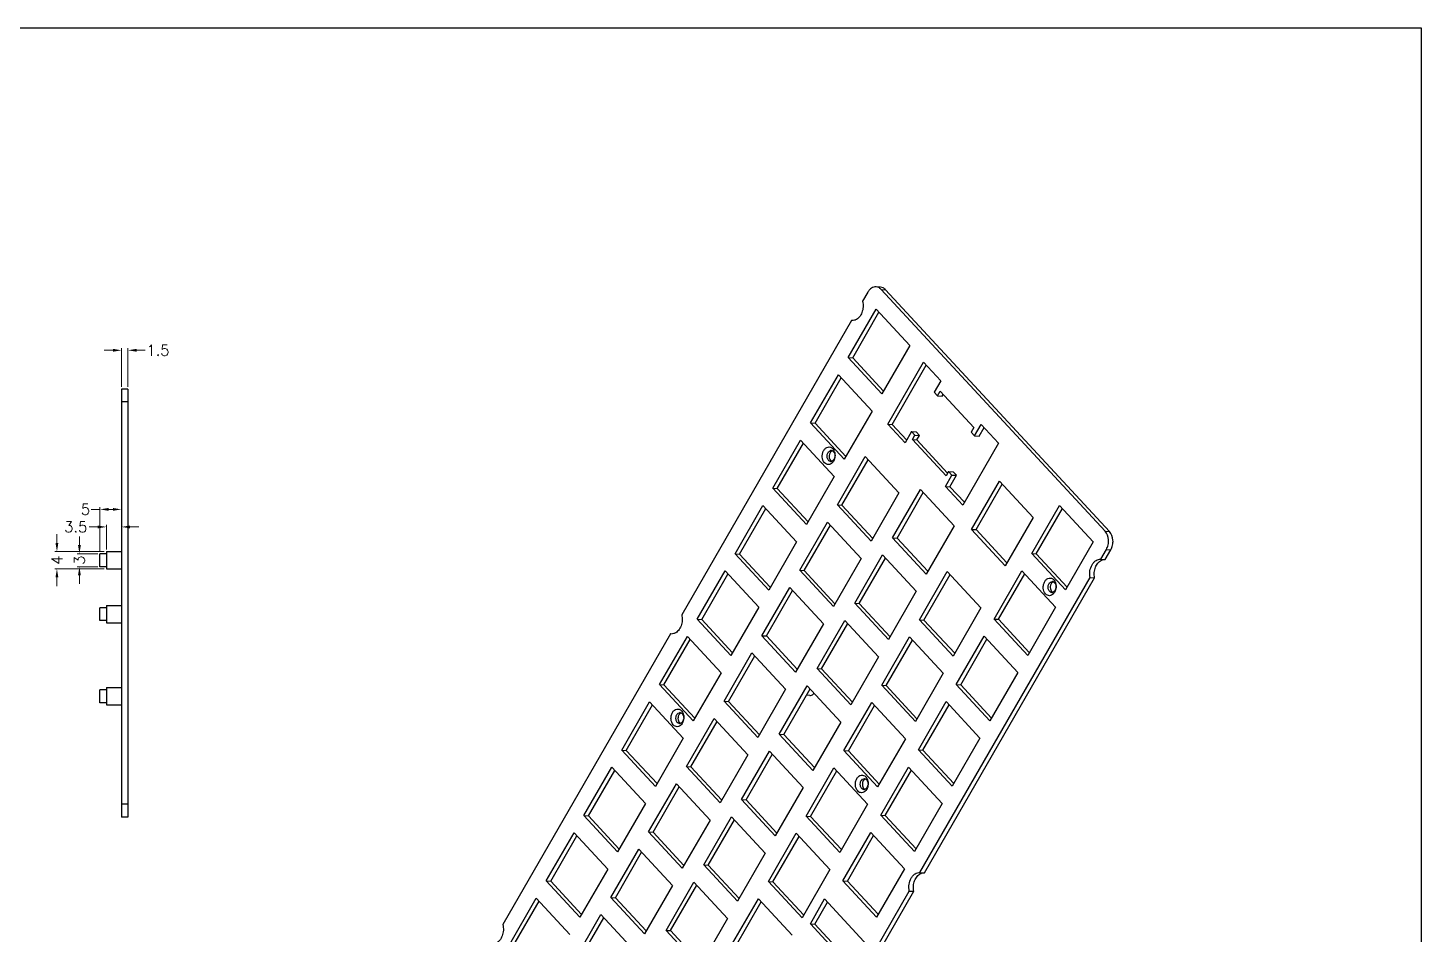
# Model space of a CAD drawing. Header units: millimetres. Extents: x 1341 to 3576, y -414 to 1667.
# Drawn here: x 2659.2 to 2982.1, y 64.1 to 274 of the extents above; entities that cross this region are included whole.
import ezdxf

# ---------------------------------------------------------------- set-up
doc = ezdxf.new("R2010")
doc.units = ezdxf.units.MM
doc.layers.add('dim', color=82, linetype='Continuous', lineweight=9)
doc.styles.add('ROMANC', font='romanc.shx', dxfattribs={"bigfont": 'gbcbig.shx'})
doc.dimstyles.new('YanXiu', dxfattribs={"dimtxt": 2.5, "dimasz": 2.2, "dimexe": 0.66, "dimexo": 0.66, "dimgap": 0.66, "dimtad": 0, "dimdsep": 46, "dimtxsty": 'ROMANC', "dimcen": 0, "dimclrd": 256, "dimclre": 131, "dimclrt": 42, "dimazin": 2, "dimtfac": 1, "dimtofl": 0, "dimtmove": 0, "dimatfit": 3, "dimfxl": 1, "dimlwd": 5, "dimlwe": 5, "dimarcsym": 0})

# ---------------------------------------------------------------- blocks, each defined once
blk = doc.blocks.new('*D24')
at = {"layer": 'Defpoints', "color": 0}
for p in [(2682.4, 199.31), (2680.9, 190.34), (2682.4, 190.34)]:
    blk.add_point(p, dxfattribs=at)
at = {"layer": 'dim', "lineweight": 5}
for p, q in [((2678.9, 199.31), (2676.9, 199.31)), ((2684.4, 199.31), (2686.4, 199.31))]:
    blk.add_line(p, q, dxfattribs=at)
at = {"layer": 'dim', "color": 131, "lineweight": 5}
for p, q in [((2680.9, 190.84), (2680.9, 199.81)), ((2682.4, 190.84), (2682.4, 199.81))]:
    blk.add_line(p, q, dxfattribs=at)
at = {"layer": 'dim'}
for points in [[(2678.9, 199.65), (2678.9, 198.98), (2680.9, 199.31)], [(2684.4, 199.65), (2684.4, 198.98), (2682.4, 199.31)]]:
    blk.add_solid(points, dxfattribs=at)
at = {"layer": 'dim', "color": 42, "insert": (2689.34, 199.31), "char_height": 2.5, "attachment_point": 5, "style": 'ROMANC'}
blk.add_mtext('1.5', dxfattribs=at)
blk = doc.blocks.new('*D25')
at = {"layer": 'Defpoints', "color": 0}
for p in [(2665.94, 152.69), (2677.4, 152.69), (2677.4, 148.69)]:
    blk.add_point(p, dxfattribs=at)
at = {"layer": 'dim', "lineweight": 5}
for p, q in [((2665.94, 154.69), (2665.94, 156.69)), ((2665.94, 146.69), (2665.94, 144.69))]:
    blk.add_line(p, q, dxfattribs=at)
at = {"layer": 'dim', "color": 131, "lineweight": 5}
for p, q in [((2676.9, 152.69), (2665.44, 152.69)), ((2676.9, 148.69), (2665.44, 148.69))]:
    blk.add_line(p, q, dxfattribs=at)
at = {"layer": 'dim'}
for points in [[(2665.6, 154.69), (2666.27, 154.69), (2665.94, 152.69)], [(2665.6, 146.69), (2666.27, 146.69), (2665.94, 148.69)]]:
    blk.add_solid(points, dxfattribs=at)
at = {"layer": 'dim', "color": 42, "insert": (2665.94, 150.69), "char_height": 2.5, "attachment_point": 5, "rotation": 90, "style": 'ROMANC'}
blk.add_mtext('4', dxfattribs=at)
blk = doc.blocks.new('*D26')
at = {"layer": 'Defpoints', "color": 0}
for p in [(2671.15, 152.19), (2675.9, 152.19), (2675.9, 149.19)]:
    blk.add_point(p, dxfattribs=at)
at = {"layer": 'dim', "lineweight": 5}
for p, q in [((2671.15, 154.19), (2671.15, 156.19)), ((2671.15, 147.19), (2671.15, 145.19))]:
    blk.add_line(p, q, dxfattribs=at)
at = {"layer": 'dim', "color": 131, "lineweight": 5}
for p, q in [((2675.4, 152.19), (2670.65, 152.19)), ((2675.4, 149.19), (2670.65, 149.19))]:
    blk.add_line(p, q, dxfattribs=at)
at = {"layer": 'dim'}
for points in [[(2670.82, 154.19), (2671.48, 154.19), (2671.15, 152.19)], [(2670.82, 147.19), (2671.48, 147.19), (2671.15, 149.19)]]:
    blk.add_solid(points, dxfattribs=at)
at = {"layer": 'dim', "color": 42, "insert": (2671.15, 150.69), "char_height": 2.5, "attachment_point": 5, "rotation": 90, "style": 'ROMANC'}
blk.add_mtext('3', dxfattribs=at)
blk = doc.blocks.new('*D27')
at = {"layer": 'Defpoints', "color": 0}
for p in [(2677.4, 158.4), (2677.4, 152.69), (2680.9, 152.69)]:
    blk.add_point(p, dxfattribs=at)
at = {"layer": 'dim', "lineweight": 5}
for p, q in [((2675.4, 158.4), (2673.4, 158.4)), ((2682.9, 158.4), (2684.9, 158.4))]:
    blk.add_line(p, q, dxfattribs=at)
at = {"layer": 'dim', "color": 131, "lineweight": 5}
for p, q in [((2677.4, 153.19), (2677.4, 158.9)), ((2680.9, 153.19), (2680.9, 158.9))]:
    blk.add_line(p, q, dxfattribs=at)
at = {"layer": 'dim'}
for points in [[(2675.4, 158.73), (2675.4, 158.06), (2677.4, 158.4)], [(2682.9, 158.73), (2682.9, 158.06), (2680.9, 158.4)]]:
    blk.add_solid(points, dxfattribs=at)
at = {"layer": 'dim', "color": 42, "insert": (2670.29, 158.4), "char_height": 2.5, "attachment_point": 5, "style": 'ROMANC'}
blk.add_mtext('3.5', dxfattribs=at)
blk = doc.blocks.new('*D28')
at = {"layer": 'Defpoints', "color": 0}
for p in [(2675.9, 162.46), (2675.9, 152.19), (2680.9, 152.69)]:
    blk.add_point(p, dxfattribs=at)
at = {"layer": 'dim', "lineweight": 5}
for p, q in [((2675.9, 162.46), (2673.9, 162.46)), ((2678.9, 162.46), (2677.9, 162.46))]:
    blk.add_line(p, q, dxfattribs=at)
at = {"layer": 'dim', "color": 131, "lineweight": 5}
for p, q in [((2675.9, 152.69), (2675.9, 162.96)), ((2680.9, 153.19), (2680.9, 162.96))]:
    blk.add_line(p, q, dxfattribs=at)
at = {"layer": 'dim'}
for points in [[(2677.9, 162.79), (2677.9, 162.13), (2675.9, 162.46)], [(2678.9, 162.79), (2678.9, 162.13), (2680.9, 162.46)]]:
    blk.add_solid(points, dxfattribs=at)
at = {"layer": 'dim', "color": 42, "insert": (2672.57, 162.46), "char_height": 2.5, "attachment_point": 5, "style": 'ROMANC'}
blk.add_mtext('5', dxfattribs=at)

msp = doc.modelspace()

# ---------------------------------------------------------------- linework, layer by layer
at = {"color": 7, "linetype": 'Continuous'}
for p, q in [((2856.781, 213.932), (2855.745, 214.002)), ((2908.841, 157.391), (2856.924, 213.402)), ((2856.924, 213.402), (2857.96, 213.332)), ((2909.877, 157.321), (2857.96, 213.332)), ((2853.87, 212.812), (2852.626, 210.657)), ((2849.324, 197.653), (2855.771, 208.82)), ((2850.36, 197.583), (2856.435, 208.104)), ((2855.771, 208.82), (2863.574, 200.402)), ((2850.049, 206.194), (2810.718, 138.07)), ((2850.049, 206.194), (2850.14, 206.188)), ((2850.14, 206.187), (2850.049, 206.194)), ((2863.574, 200.402), (2857.127, 189.235)), ((2857.127, 189.235), (2849.324, 197.653)), ((2849.324, 197.653), (2850.36, 197.583)), ((2857.5, 189.88), (2850.36, 197.583)), ((2858.45, 182.221), (2866.74, 196.579)), ((2859.487, 182.151), (2867.403, 195.863)), ((2866.74, 196.579), (2870.753, 192.249)), ((2840.574, 182.497), (2847.021, 193.664)), ((2841.61, 182.427), (2847.685, 192.949)), ((2847.021, 193.664), (2854.824, 185.246)), ((2870.753, 192.249), (2869.233, 189.617)), ((2680.904, 190.343), (2680.904, 91.193)), ((2682.404, 190.343), (2680.904, 190.343)), ((2682.404, 187.343), (2680.904, 187.343)), ((2682.404, 190.343), (2682.404, 91.193)), ((2869.233, 189.617), (2870.013, 188.775)), ((2870.013, 188.775), (2870.612, 189.812)), ((2870.013, 188.775), (2871.05, 188.705)), ((2870.612, 189.812), (2878.415, 181.394)), ((2871.05, 188.705), (2871.275, 189.097)), ((2854.824, 185.246), (2848.377, 174.079)), ((2848.377, 174.079), (2840.574, 182.497)), ((2840.574, 182.497), (2841.61, 182.427)), ((2848.75, 174.725), (2841.61, 182.427)), ((2862.463, 177.892), (2858.45, 182.221)), ((2858.45, 182.221), (2859.487, 182.151)), ((2862.836, 178.537), (2859.487, 182.151)), ((2878.415, 181.394), (2877.816, 180.357)), ((2878.596, 179.515), (2880.116, 182.148)), ((2879.633, 179.445), (2880.78, 181.432)), ((2880.116, 182.148), (2884.129, 177.818)), ((2831.824, 167.342), (2838.271, 178.509)), ((2832.86, 167.272), (2838.935, 177.793)), ((2838.271, 178.509), (2846.074, 170.091)), ((2863.983, 180.524), (2862.463, 177.892)), ((2864.763, 179.682), (2863.983, 180.524)), ((2863.983, 180.524), (2865.019, 180.454)), ((2864.165, 178.645), (2864.763, 179.682)), ((2871.967, 170.227), (2864.165, 178.645)), ((2864.165, 178.645), (2865.201, 178.575)), ((2864.763, 179.682), (2865.799, 179.612)), ((2865.799, 179.612), (2865.019, 180.454)), ((2865.201, 178.575), (2865.799, 179.612)), ((2872.34, 170.873), (2865.201, 178.575)), ((2884.129, 177.818), (2875.84, 163.46)), ((2877.816, 180.357), (2878.596, 179.515)), ((2878.596, 179.515), (2879.633, 179.445)), ((2846.802, 163.519), (2853.25, 174.686)), ((2853.25, 174.686), (2861.053, 166.268)), ((2847.839, 163.449), (2853.913, 173.97)), ((2872.566, 171.264), (2871.967, 170.227)), ((2873.346, 170.422), (2872.566, 171.264)), ((2872.566, 171.264), (2873.602, 171.194)), ((2874.383, 170.352), (2873.602, 171.194)), ((2846.074, 170.091), (2839.627, 158.923)), ((2871.827, 167.79), (2873.346, 170.422)), ((2872.863, 167.72), (2874.383, 170.352)), ((2873.346, 170.422), (2874.383, 170.352)), ((2877.894, 157.839), (2884.342, 169.006)), ((2878.931, 157.769), (2885.005, 168.29)), ((2884.342, 169.006), (2892.145, 160.588)), ((2839.627, 158.923), (2831.824, 167.342)), ((2831.824, 167.342), (2832.86, 167.272)), ((2839.999, 159.569), (2832.86, 167.272)), ((2861.053, 166.268), (2854.605, 155.1)), ((2859.586, 155.895), (2866.034, 167.062)), ((2860.623, 155.825), (2866.697, 166.346)), ((2866.034, 167.062), (2873.837, 158.644)), ((2871.827, 167.79), (2872.863, 167.72)), ((2875.84, 163.46), (2871.827, 167.79)), ((2876.212, 164.106), (2872.863, 167.72)), ((2823.074, 152.186), (2829.521, 163.353)), ((2824.11, 152.116), (2830.185, 162.637)), ((2829.521, 163.353), (2837.324, 154.935)), ((2854.605, 155.1), (2846.802, 163.519)), ((2846.802, 163.519), (2847.839, 163.449)), ((2854.978, 155.746), (2847.839, 163.449)), ((2891.839, 152.225), (2898.286, 163.392)), ((2892.875, 152.155), (2898.95, 162.677)), ((2898.286, 163.392), (2906.089, 154.974)), ((2838.052, 148.363), (2844.5, 159.53)), ((2839.088, 148.293), (2845.163, 158.815)), ((2844.5, 159.53), (2852.302, 151.112)), ((2873.837, 158.644), (2867.389, 147.477)), ((2892.145, 160.588), (2885.697, 149.421)), ((2867.389, 147.477), (2859.586, 155.895)), ((2859.586, 155.895), (2860.623, 155.825)), ((2867.762, 148.122), (2860.623, 155.825)), ((2877.894, 157.839), (2878.931, 157.769)), ((2885.697, 149.421), (2877.894, 157.839)), ((2886.07, 150.066), (2878.931, 157.769)), ((2906.089, 154.974), (2899.642, 143.807)), ((2908.841, 157.391), (2909.877, 157.321)), ((2675.904, 149.193), (2675.904, 152.193)), ((2677.404, 152.193), (2675.904, 152.193)), ((2677.404, 152.693), (2677.404, 148.694)), ((2677.404, 152.693), (2680.904, 152.693)), ((2830.877, 143.768), (2823.074, 152.186)), ((2823.074, 152.186), (2824.11, 152.116)), ((2831.249, 144.414), (2824.11, 152.116)), ((2837.324, 154.935), (2830.877, 143.768)), ((2850.836, 140.739), (2857.284, 151.906)), ((2857.284, 151.906), (2865.086, 143.488)), ((2891.839, 152.225), (2892.875, 152.155)), ((2899.642, 143.807), (2891.839, 152.225)), ((2900.015, 144.453), (2892.875, 152.155)), ((2907.841, 150.959), (2909.132, 153.194)), ((2908.877, 150.889), (2910.168, 153.124)), ((2909.132, 153.194), (2910.168, 153.124)), ((2677.404, 149.193), (2675.904, 149.193)), ((2677.404, 148.693), (2680.904, 148.693)), ((2852.302, 151.112), (2845.855, 139.945)), ((2851.872, 140.669), (2857.947, 151.191)), ((2907.841, 150.959), (2908.877, 150.889)), ((2814.324, 137.03), (2820.771, 148.198)), ((2815.36, 136.96), (2821.434, 147.482)), ((2820.771, 148.198), (2828.574, 139.779)), ((2845.855, 139.945), (2838.052, 148.363)), ((2838.052, 148.363), (2839.088, 148.293)), ((2846.228, 140.591), (2839.088, 148.293)), ((2865.805, 136.9), (2872.253, 148.068)), ((2865.933, 78.372), (2905.356, 146.654)), ((2866.842, 136.83), (2872.916, 147.352)), ((2866.969, 78.302), (2906.392, 146.584)), ((2872.253, 148.068), (2880.056, 139.649)), ((2883.089, 137.07), (2889.536, 148.237)), ((2884.125, 137), (2890.2, 147.521)), ((2889.536, 148.237), (2897.339, 139.819)), ((2905.356, 146.654), (2906.392, 146.584)), ((2829.302, 133.207), (2835.75, 144.375)), ((2830.338, 133.137), (2836.413, 143.659)), ((2835.75, 144.375), (2843.552, 135.956)), ((2865.086, 143.488), (2858.639, 132.321)), ((2675.904, 136.693), (2675.904, 139.693)), ((2677.404, 139.693), (2675.904, 139.693)), ((2677.404, 140.193), (2677.404, 136.194)), ((2677.404, 140.193), (2680.904, 140.193)), ((2828.574, 139.779), (2822.126, 128.612)), ((2858.639, 132.321), (2850.836, 140.739)), ((2850.836, 140.739), (2851.872, 140.669)), ((2859.012, 132.967), (2851.872, 140.669)), ((2880.056, 139.649), (2873.608, 128.482)), ((2897.339, 139.819), (2890.892, 128.651)), ((2677.404, 136.693), (2675.904, 136.693)), ((2677.404, 136.193), (2680.904, 136.193)), ((2822.126, 128.612), (2814.324, 137.03)), ((2814.324, 137.03), (2815.36, 136.96)), ((2822.499, 129.258), (2815.36, 136.96)), ((2843.552, 135.956), (2837.105, 124.789)), ((2842.086, 125.584), (2848.534, 136.751)), ((2843.122, 125.514), (2849.197, 136.035)), ((2848.534, 136.751), (2856.336, 128.333)), ((2865.805, 136.9), (2866.842, 136.83)), ((2873.608, 128.482), (2865.805, 136.9)), ((2873.981, 129.128), (2866.842, 136.83)), ((2883.089, 137.07), (2884.125, 137)), ((2890.892, 128.651), (2883.089, 137.07)), ((2891.265, 129.297), (2884.125, 137)), ((2808.141, 133.606), (2769.27, 66.28)), ((2805.574, 121.875), (2812.021, 133.042)), ((2808.141, 133.606), (2808.232, 133.6)), ((2808.232, 133.599), (2808.141, 133.606)), ((2812.021, 133.042), (2819.824, 124.624)), ((2837.105, 124.789), (2829.302, 133.207)), ((2829.302, 133.207), (2830.338, 133.137)), ((2837.478, 125.435), (2830.338, 133.137)), ((2857.055, 121.745), (2863.503, 132.912)), ((2863.503, 132.912), (2871.306, 124.494)), ((2874.339, 121.914), (2880.786, 133.081)), ((2880.786, 133.081), (2888.589, 124.663)), ((2806.61, 121.805), (2812.684, 132.326)), ((2820.552, 118.052), (2826.999, 129.219)), ((2826.999, 129.219), (2834.802, 120.801)), ((2858.092, 121.675), (2864.166, 132.196)), ((2875.375, 121.844), (2881.45, 132.366)), ((2821.588, 117.982), (2827.663, 128.503)), ((2856.336, 128.333), (2849.889, 117.165)), ((2819.824, 124.624), (2813.376, 113.457)), ((2849.889, 117.165), (2842.086, 125.584)), ((2842.086, 125.584), (2843.122, 125.514)), ((2850.262, 117.811), (2843.122, 125.514)), ((2871.306, 124.494), (2864.858, 113.326)), ((2888.589, 124.663), (2882.142, 113.496)), ((2677.404, 120.693), (2675.904, 120.693)), ((2675.904, 117.693), (2675.904, 120.693)), ((2677.404, 121.193), (2680.904, 121.193)), ((2677.404, 121.193), (2677.404, 117.194)), ((2813.376, 113.457), (2805.574, 121.875)), ((2805.574, 121.875), (2806.61, 121.805)), ((2813.749, 114.102), (2806.61, 121.805)), ((2834.802, 120.801), (2828.355, 109.634)), ((2833.336, 110.428), (2839.783, 121.595)), ((2834.372, 110.358), (2840.447, 120.88)), ((2839.783, 121.595), (2847.586, 113.177)), ((2857.055, 121.745), (2858.092, 121.675)), ((2864.858, 113.326), (2857.055, 121.745)), ((2865.231, 113.972), (2858.092, 121.675)), ((2874.339, 121.914), (2875.375, 121.844)), ((2882.142, 113.496), (2874.339, 121.914)), ((2882.515, 114.142), (2875.375, 121.844)), ((2677.404, 117.693), (2675.904, 117.693)), ((2677.404, 117.193), (2680.904, 117.193)), ((2796.823, 106.719), (2803.271, 117.886)), ((2797.86, 106.649), (2803.934, 117.171)), ((2803.271, 117.886), (2811.074, 109.468)), ((2828.355, 109.634), (2820.552, 118.052)), ((2820.552, 118.052), (2821.588, 117.982)), ((2828.728, 110.279), (2821.588, 117.982)), ((2840.388, 119.364), (2839.602, 119.417)), ((2848.305, 106.589), (2854.753, 117.756)), ((2849.342, 106.519), (2855.416, 117.041)), ((2854.753, 117.756), (2862.556, 109.338)), ((2865.589, 106.758), (2872.036, 117.926)), ((2866.625, 106.688), (2872.7, 117.21)), ((2872.036, 117.926), (2879.839, 109.508)), ((2811.802, 102.896), (2818.249, 114.064)), ((2812.838, 102.826), (2818.913, 113.348)), ((2818.249, 114.064), (2826.052, 105.645)), ((2847.586, 113.177), (2841.139, 102.01)), ((2841.139, 102.01), (2833.336, 110.428)), ((2833.336, 110.428), (2834.372, 110.358)), ((2841.512, 102.656), (2834.372, 110.358)), ((2804.626, 98.301), (2796.823, 106.719)), ((2796.823, 106.719), (2797.86, 106.649)), ((2804.999, 98.947), (2797.86, 106.649)), ((2811.074, 109.468), (2804.626, 98.301)), ((2848.305, 106.589), (2849.342, 106.519)), ((2856.108, 98.171), (2848.305, 106.589)), ((2862.556, 109.338), (2856.108, 98.171)), ((2865.589, 106.758), (2866.625, 106.688)), ((2873.392, 98.34), (2865.589, 106.758)), ((2873.764, 98.986), (2866.625, 106.688)), ((2879.839, 109.508), (2873.392, 98.34)), ((2826.052, 105.645), (2819.605, 94.478)), ((2824.586, 95.272), (2831.033, 106.44)), ((2825.622, 95.202), (2831.697, 105.724)), ((2831.033, 106.44), (2838.836, 98.021)), ((2856.481, 98.817), (2849.342, 106.519)), ((2788.073, 91.564), (2794.521, 102.731)), ((2789.11, 91.494), (2795.184, 102.015)), ((2794.521, 102.731), (2802.324, 94.313)), ((2819.605, 94.478), (2811.802, 102.896)), ((2811.802, 102.896), (2812.838, 102.826)), ((2819.978, 95.124), (2812.838, 102.826)), ((2839.555, 91.434), (2846.003, 102.601)), ((2840.591, 91.364), (2846.666, 101.885)), ((2846.003, 102.601), (2853.806, 94.183)), ((2856.839, 91.603), (2863.286, 102.77)), ((2857.875, 91.533), (2863.949, 102.054)), ((2863.286, 102.77), (2871.089, 94.352)), ((2803.052, 87.741), (2809.499, 98.908)), ((2804.088, 87.671), (2810.163, 98.192)), ((2809.499, 98.908), (2817.302, 90.49)), ((2838.836, 98.021), (2832.389, 86.854)), ((2682.404, 94.193), (2680.904, 94.193)), ((2802.324, 94.313), (2795.876, 83.145)), ((2832.389, 86.854), (2824.586, 95.272)), ((2824.586, 95.272), (2825.622, 95.202)), ((2832.762, 87.5), (2825.622, 95.202)), ((2853.806, 94.183), (2847.358, 83.015)), ((2871.089, 94.352), (2864.641, 83.185)), ((2682.404, 91.193), (2680.904, 91.193)), ((2795.876, 83.145), (2788.073, 91.564)), ((2788.073, 91.564), (2789.11, 91.494)), ((2796.249, 83.791), (2789.11, 91.494)), ((2817.302, 90.49), (2810.855, 79.322)), ((2815.836, 80.117), (2822.283, 91.284)), ((2816.872, 80.047), (2822.947, 90.568)), ((2822.283, 91.284), (2830.086, 82.866)), ((2847.358, 83.015), (2839.555, 91.434)), ((2839.555, 91.434), (2840.591, 91.364)), ((2847.731, 83.661), (2840.591, 91.364)), ((2856.839, 91.603), (2857.875, 91.533)), ((2864.641, 83.185), (2856.839, 91.603)), ((2865.014, 83.83), (2857.875, 91.533)), ((2779.323, 76.408), (2785.771, 87.575)), ((2785.771, 87.575), (2793.574, 79.157)), ((2810.855, 79.322), (2803.052, 87.741)), ((2803.052, 87.741), (2804.088, 87.671)), ((2811.228, 79.968), (2804.088, 87.671)), ((2830.805, 76.278), (2837.253, 87.445)), ((2837.253, 87.445), (2845.055, 79.027)), ((2848.089, 76.447), (2854.536, 87.615)), ((2854.536, 87.615), (2862.339, 79.196)), ((2780.36, 76.338), (2786.434, 86.86)), ((2831.841, 76.208), (2837.916, 86.729)), ((2849.125, 76.377), (2855.199, 86.899)), ((2794.302, 72.585), (2800.749, 83.752)), ((2795.338, 72.515), (2801.413, 83.037)), ((2800.749, 83.752), (2808.552, 75.334)), ((2830.086, 82.866), (2823.639, 71.699)), ((2793.574, 79.157), (2787.126, 67.99)), ((2823.639, 71.699), (2815.836, 80.117)), ((2815.836, 80.117), (2816.872, 80.047)), ((2824.012, 72.344), (2816.872, 80.047)), ((2845.055, 79.027), (2838.608, 67.86)), ((2862.339, 79.196), (2855.891, 68.029)), ((2865.933, 78.372), (2866.969, 78.302)), ((2787.126, 67.99), (2779.323, 76.408)), ((2779.323, 76.408), (2780.36, 76.338)), ((2787.499, 68.636), (2780.36, 76.338)), ((2808.552, 75.334), (2802.105, 64.167)), ((2807.086, 64.961), (2813.533, 76.129)), ((2808.122, 64.891), (2814.197, 75.413)), ((2813.533, 76.129), (2821.336, 67.71)), ((2830.805, 76.278), (2831.841, 76.208)), ((2838.608, 67.86), (2830.805, 76.278)), ((2838.981, 68.506), (2831.841, 76.208)), ((2848.089, 76.447), (2849.125, 76.377)), ((2855.891, 68.029), (2848.089, 76.447)), ((2856.264, 68.675), (2849.125, 76.377)), ((2770.573, 61.252), (2777.021, 72.42)), ((2771.609, 61.183), (2777.684, 71.704)), ((2777.021, 72.42), (2784.824, 64.002)), ((2802.105, 64.167), (2794.302, 72.585)), ((2794.302, 72.585), (2795.338, 72.515)), ((2802.477, 64.813), (2795.338, 72.515)), ((2822.055, 61.122), (2828.502, 72.29)), ((2823.091, 61.052), (2829.166, 71.574)), ((2824.485, 6.582), (2863.448, 74.067)), ((2825.521, 6.512), (2864.484, 73.997)), ((2828.502, 72.29), (2836.305, 63.871)), ((2840.526, 66.483), (2843.842, 72.226)), ((2841.563, 66.413), (2844.506, 71.51)), ((2843.842, 72.226), (2853.875, 61.402)), ((2863.448, 74.067), (2864.484, 73.997)), ((2785.552, 57.429), (2791.999, 68.597)), ((2786.588, 57.36), (2792.663, 67.881)), ((2791.999, 68.597), (2799.802, 60.179)), ((2814.889, 56.543), (2807.086, 64.961)), ((2807.086, 64.961), (2808.122, 64.891)), ((2815.262, 57.189), (2808.122, 64.891)), ((2821.336, 67.71), (2814.889, 56.543)), ((2840.526, 66.483), (2841.563, 66.413)), ((2850.559, 55.659), (2840.526, 66.483)), ((2850.932, 56.305), (2841.563, 66.413))]:
    msp.add_line(p, q, dxfattribs=at)
msp.add_lwpolyline([(2232.845, 273.988), (2982.065, 273.988), (2982.065, -134.267), (2232.845, -134.267)], close=True)
for centre, radius, start, end in [((2845.356, 175.419), 0.663, 86.21537, 100.95648), ((2845.239, 175.227), 0.889, 42.76343, 51.40696), ((2844.023, 175.103), 2.202, 20.87229, 23.6248), ((2846.21, 174.642), 1.299, 201.46403, 208.15575), ((2845.276, 174.248), 0.663, 266.21537, 280.95647), ((2844.287, 174.533), 1.848, 318.03757, 321.07425), ((2896.576, 145.067), 0.663, 86.21537, 100.95648), ((2896.458, 144.875), 0.889, 42.76343, 51.40696), ((2895.242, 144.751), 2.202, 20.87229, 23.6248), ((2897.429, 144.29), 1.299, 201.46403, 208.15575), ((2896.495, 143.896), 0.663, 266.21537, 280.95647), ((2895.506, 144.182), 1.848, 318.03757, 321.07425), ((2811.163, 113.94), 1.299, 201.46403, 208.15575), ((2810.31, 114.717), 0.663, 86.21537, 100.95648), ((2810.193, 114.524), 0.889, 42.76343, 51.40696), ((2808.977, 114.401), 2.202, 20.87229, 23.6248), ((2810.229, 113.545), 0.663, 266.21537, 280.95647), ((2809.241, 113.831), 1.848, 318.03757, 321.07425), ((2853.891, 98.646), 1.299, 201.46403, 208.15575), ((2853.037, 99.423), 0.663, 86.21537, 100.95648), ((2852.956, 98.252), 0.663, 266.21537, 280.95647), ((2851.968, 98.538), 1.848, 318.03757, 321.07425), ((2852.92, 99.231), 0.889, 42.76343, 51.40696), ((2851.704, 99.107), 2.202, 20.87229, 23.6248)]:
    msp.add_arc(centre, radius, start, end, dxfattribs=at)
for points, knots in [([(2855.745, 214.002), (2855.569, 214.014), (2855.201, 213.975), (2854.683, 213.737), (2854.223, 213.34), (2853.978, 212.999), (2853.87, 212.812)], [0, 0, 0, 0, 0.2267487, 0.464918, 0.7224087, 1, 1, 1, 1]), ([(2856.924, 213.402), (2856.766, 213.572), (2856.407, 213.858), (2855.961, 213.987), (2855.745, 214.002)], [0, 0, 0, 0, 0.5169844, 1, 1, 1, 1]), ([(2857.96, 213.332), (2857.802, 213.502), (2857.443, 213.788), (2856.997, 213.917), (2856.781, 213.932)], [0, 0, 0, 0, 0.5169844, 1, 1, 1, 1]), ([(2852.626, 210.657), (2852.73, 210.232), (2852.803, 209.344), (2852.541, 208.071), (2851.95, 206.997), (2851.334, 206.493), (2851.006, 206.346)], [0, 0, 0, 0, 0.2663925, 0.5332891, 0.7813039, 1, 1, 1, 1]), ([(2851.006, 206.346), (2850.936, 206.315), (2850.66, 206.21), (2850.359, 206.171), (2850.14, 206.185)], [0, 0, 0, 0, 0.2574945, 1, 1, 1, 1]), ([(2843.819, 173.235), (2843.49, 173.59), (2843.231, 174.373), (2843.309, 175.38), (2843.573, 176.101), (2844.016, 176.653), (2844.599, 176.951), (2845.231, 176.901), (2845.568, 176.656), (2845.707, 176.506)], [0, 0, 0, 0, 0.2627484, 0.4075587, 0.546976, 0.6729107, 0.7839537, 0.8884201, 1, 1, 1, 1]), ([(2844.74, 173.836), (2844.592, 173.996), (2844.395, 174.438), (2844.401, 175.031), (2844.551, 175.482), (2844.772, 175.842), (2845.043, 176.033), (2845.23, 176.07)], [0, 0, 0, 0, 0.2475224, 0.5217803, 0.6566828, 0.7829303, 1, 1, 1, 1]), ([(2845.103, 175.552), (2845.045, 175.451), (2844.862, 175.015), (2844.871, 174.497), (2845.001, 174.167)], [0, 0, 0, 0, 0.2474303, 1, 1, 1, 1]), ([(2845.376, 175.876), (2845.35, 175.855), (2845.243, 175.761), (2845.157, 175.646), (2845.103, 175.552)], [0, 0, 0, 0, 0.2388888, 1, 1, 1, 1]), ([(2845.638, 176.018), (2845.615, 176.01), (2845.522, 175.976), (2845.435, 175.923), (2845.376, 175.876)], [0, 0, 0, 0, 0.2423073, 1, 1, 1, 1]), ([(2845.4, 176.08), (2845.435, 176.078), (2845.577, 176.057), (2845.709, 175.989), (2845.794, 175.921)], [0, 0, 0, 0, 0.2441232, 1, 1, 1, 1]), ([(2845.707, 176.506), (2845.741, 176.469), (2845.874, 176.311), (2845.978, 176.129), (2846.041, 175.986)], [0, 0, 0, 0, 0.2393203, 1, 1, 1, 1]), ([(2845.892, 175.83), (2845.915, 175.805), (2846.006, 175.695), (2846.075, 175.568), (2846.114, 175.467)], [0, 0, 0, 0, 0.2380776, 1, 1, 1, 1]), ([(2846.114, 175.467), (2846.157, 175.358), (2846.274, 174.9), (2846.19, 174.388), (2846.013, 174.081)], [0, 0, 0, 0, 0.2483023, 1, 1, 1, 1]), ([(2846.221, 175.331), (2846.237, 175.214), (2846.269, 174.745), (2846.183, 174.267), (2846.052, 173.94)], [0, 0, 0, 0, 0.2514742, 1, 1, 1, 1]), ([(2846.081, 175.888), (2846.098, 175.844), (2846.161, 175.663), (2846.202, 175.474), (2846.221, 175.331)], [0, 0, 0, 0, 0.2447252, 1, 1, 1, 1]), ([(2845.661, 173.298), (2845.537, 173.16), (2845.256, 172.929), (2844.739, 172.782), (2844.22, 172.89), (2843.94, 173.105), (2843.819, 173.235)], [0, 0, 0, 0, 0.2664406, 0.5086543, 0.7457426, 1, 1, 1, 1]), ([(2845.051, 173.624), (2845.022, 173.635), (2844.907, 173.686), (2844.805, 173.766), (2844.74, 173.836)], [0, 0, 0, 0, 0.2414714, 1, 1, 1, 1]), ([(2845.065, 174.029), (2845.076, 174.008), (2845.122, 173.928), (2845.178, 173.854), (2845.224, 173.803)], [0, 0, 0, 0, 0.2587573, 1, 1, 1, 1]), ([(2845.224, 173.803), (2845.242, 173.784), (2845.316, 173.711), (2845.403, 173.651), (2845.472, 173.618)], [0, 0, 0, 0, 0.2588537, 1, 1, 1, 1]), ([(2846.013, 174.081), (2845.942, 173.959), (2845.772, 173.746), (2845.524, 173.62), (2845.402, 173.597)], [0, 0, 0, 0, 0.5314246, 1, 1, 1, 1]), ([(2846.052, 173.94), (2846.031, 173.888), (2845.943, 173.687), (2845.827, 173.499), (2845.725, 173.372)], [0, 0, 0, 0, 0.2586129, 1, 1, 1, 1]), ([(2909.132, 153.194), (2909.319, 153.519), (2909.589, 154.253), (2909.701, 155.725), (2909.322, 156.871), (2908.841, 157.391)], [0, 0, 0, 0, 0.2548923, 0.5196304, 1, 1, 1, 1]), ([(2910.168, 153.124), (2910.356, 153.449), (2910.625, 154.183), (2910.738, 155.655), (2910.359, 156.801), (2909.877, 157.321)], [0, 0, 0, 0, 0.2548923, 0.5196304, 1, 1, 1, 1]), ([(2905.356, 146.654), (2905.254, 147.164), (2905.236, 148.212), (2905.64, 149.437), (2906.199, 150.22), (2906.696, 150.653), (2907.253, 150.917), (2907.651, 150.967), (2907.841, 150.959)], [0, 0, 0, 0, 0.2782615, 0.5490419, 0.6742461, 0.7901599, 0.897825, 1, 1, 1, 1]), ([(2906.392, 146.584), (2906.311, 146.992), (2906.278, 147.627), (2906.405, 148.451), (2906.637, 149.219), (2907.096, 150.049), (2907.669, 150.538), (2907.975, 150.69)], [0, 0, 0, 0, 0.2667167, 0.4012031, 0.5329864, 0.7803225, 1, 1, 1, 1]), ([(2907.975, 150.69), (2908.047, 150.726), (2908.332, 150.847), (2908.648, 150.899), (2908.877, 150.889)], [0, 0, 0, 0, 0.2586209, 1, 1, 1, 1]), ([(2895.038, 142.883), (2894.709, 143.238), (2894.45, 144.021), (2894.528, 145.028), (2894.792, 145.749), (2895.235, 146.301), (2895.818, 146.599), (2896.45, 146.55), (2896.787, 146.305), (2896.927, 146.154)], [0, 0, 0, 0, 0.2627484, 0.4075587, 0.546976, 0.6729107, 0.7839537, 0.8884201, 1, 1, 1, 1]), ([(2895.959, 143.484), (2895.811, 143.644), (2895.614, 144.086), (2895.62, 144.68), (2895.77, 145.131), (2895.991, 145.49), (2896.262, 145.682), (2896.45, 145.718)], [0, 0, 0, 0, 0.2475224, 0.5217803, 0.6566828, 0.7829303, 1, 1, 1, 1]), ([(2896.595, 145.525), (2896.569, 145.504), (2896.463, 145.409), (2896.376, 145.294), (2896.322, 145.2)], [0, 0, 0, 0, 0.2388888, 1, 1, 1, 1]), ([(2896.857, 145.666), (2896.834, 145.659), (2896.741, 145.624), (2896.654, 145.572), (2896.595, 145.525)], [0, 0, 0, 0, 0.2423073, 1, 1, 1, 1]), ([(2896.619, 145.729), (2896.654, 145.726), (2896.796, 145.705), (2896.928, 145.637), (2897.013, 145.57)], [0, 0, 0, 0, 0.2441232, 1, 1, 1, 1]), ([(2896.927, 146.154), (2896.96, 146.118), (2897.093, 145.959), (2897.197, 145.778), (2897.26, 145.634)], [0, 0, 0, 0, 0.2393203, 1, 1, 1, 1]), ([(2897.111, 145.478), (2897.134, 145.454), (2897.225, 145.344), (2897.294, 145.216), (2897.334, 145.115)], [0, 0, 0, 0, 0.2380776, 1, 1, 1, 1]), ([(2897.3, 145.536), (2897.317, 145.492), (2897.38, 145.311), (2897.421, 145.122), (2897.44, 144.979)], [0, 0, 0, 0, 0.2447252, 1, 1, 1, 1]), ([(2896.88, 142.946), (2896.756, 142.808), (2896.475, 142.577), (2895.958, 142.43), (2895.439, 142.538), (2895.159, 142.754), (2895.038, 142.883)], [0, 0, 0, 0, 0.2664406, 0.5086543, 0.7457426, 1, 1, 1, 1]), ([(2896.27, 143.273), (2896.241, 143.283), (2896.126, 143.334), (2896.024, 143.414), (2895.959, 143.484)], [0, 0, 0, 0, 0.2414714, 1, 1, 1, 1]), ([(2896.322, 145.2), (2896.264, 145.099), (2896.081, 144.663), (2896.09, 144.145), (2896.22, 143.815)], [0, 0, 0, 0, 0.2474303, 1, 1, 1, 1]), ([(2896.284, 143.678), (2896.295, 143.657), (2896.341, 143.577), (2896.397, 143.502), (2896.443, 143.452)], [0, 0, 0, 0, 0.2587573, 1, 1, 1, 1]), ([(2896.443, 143.452), (2896.461, 143.432), (2896.535, 143.359), (2896.622, 143.299), (2896.691, 143.266)], [0, 0, 0, 0, 0.2588537, 1, 1, 1, 1]), ([(2897.232, 143.73), (2897.161, 143.607), (2896.991, 143.394), (2896.743, 143.269), (2896.621, 143.245)], [0, 0, 0, 0, 0.5314246, 1, 1, 1, 1]), ([(2897.272, 143.589), (2897.25, 143.536), (2897.162, 143.336), (2897.046, 143.147), (2896.944, 143.021)], [0, 0, 0, 0, 0.2586129, 1, 1, 1, 1]), ([(2897.334, 145.115), (2897.376, 145.006), (2897.493, 144.548), (2897.409, 144.037), (2897.232, 143.73)], [0, 0, 0, 0, 0.2483023, 1, 1, 1, 1]), ([(2897.44, 144.979), (2897.456, 144.862), (2897.488, 144.393), (2897.402, 143.915), (2897.272, 143.589)], [0, 0, 0, 0, 0.2514742, 1, 1, 1, 1]), ([(2810.718, 138.07), (2810.822, 137.645), (2810.894, 136.757), (2810.632, 135.483), (2810.042, 134.41), (2809.425, 133.906), (2809.098, 133.759)], [0, 0, 0, 0, 0.2663925, 0.5332891, 0.7813039, 1, 1, 1, 1]), ([(2809.098, 133.759), (2809.028, 133.728), (2808.752, 133.623), (2808.45, 133.583), (2808.232, 133.598)], [0, 0, 0, 0, 0.2574945, 1, 1, 1, 1]), ([(2840.388, 119.364), (2840.442, 119.36), (2840.664, 119.362), (2840.883, 119.437), (2841.027, 119.52)], [0, 0, 0, 0, 0.2446016, 1, 1, 1, 1]), ([(2841.027, 119.52), (2841.062, 119.54), (2841.202, 119.629), (2841.326, 119.743), (2841.409, 119.837)], [0, 0, 0, 0, 0.2411455, 1, 1, 1, 1]), ([(2808.773, 112.533), (2808.444, 112.888), (2808.185, 113.671), (2808.262, 114.678), (2808.527, 115.398), (2808.97, 115.951), (2809.553, 116.249), (2810.184, 116.199), (2810.521, 115.954), (2810.661, 115.803)], [0, 0, 0, 0, 0.2627484, 0.4075587, 0.546976, 0.6729107, 0.7839537, 0.8884201, 1, 1, 1, 1]), ([(2809.694, 113.134), (2809.546, 113.294), (2809.348, 113.736), (2809.354, 114.329), (2809.505, 114.78), (2809.725, 115.14), (2809.997, 115.331), (2810.184, 115.367)], [0, 0, 0, 0, 0.2475224, 0.5217803, 0.6566828, 0.7829303, 1, 1, 1, 1]), ([(2810.004, 112.922), (2809.976, 112.933), (2809.86, 112.983), (2809.759, 113.064), (2809.694, 113.134)], [0, 0, 0, 0, 0.2414714, 1, 1, 1, 1]), ([(2810.057, 114.85), (2809.998, 114.749), (2809.815, 114.313), (2809.825, 113.795), (2809.955, 113.465)], [0, 0, 0, 0, 0.2474303, 1, 1, 1, 1]), ([(2810.018, 113.327), (2810.03, 113.306), (2810.076, 113.226), (2810.131, 113.151), (2810.178, 113.101)], [0, 0, 0, 0, 0.2587573, 1, 1, 1, 1]), ([(2810.33, 115.174), (2810.303, 115.153), (2810.197, 115.059), (2810.111, 114.943), (2810.057, 114.85)], [0, 0, 0, 0, 0.2388888, 1, 1, 1, 1]), ([(2810.178, 113.101), (2810.196, 113.082), (2810.269, 113.009), (2810.356, 112.949), (2810.425, 112.916)], [0, 0, 0, 0, 0.2588537, 1, 1, 1, 1]), ([(2810.592, 115.316), (2810.569, 115.308), (2810.475, 115.274), (2810.389, 115.221), (2810.33, 115.174)], [0, 0, 0, 0, 0.2423073, 1, 1, 1, 1]), ([(2810.354, 115.378), (2810.389, 115.376), (2810.53, 115.355), (2810.663, 115.286), (2810.747, 115.219)], [0, 0, 0, 0, 0.2441232, 1, 1, 1, 1]), ([(2810.966, 113.379), (2810.896, 113.257), (2810.726, 113.044), (2810.478, 112.918), (2810.355, 112.894)], [0, 0, 0, 0, 0.5314246, 1, 1, 1, 1]), ([(2810.661, 115.803), (2810.695, 115.767), (2810.828, 115.609), (2810.932, 115.427), (2810.995, 115.283)], [0, 0, 0, 0, 0.2393203, 1, 1, 1, 1]), ([(2811.006, 113.238), (2810.985, 113.186), (2810.897, 112.985), (2810.78, 112.797), (2810.678, 112.67)], [0, 0, 0, 0, 0.2586129, 1, 1, 1, 1]), ([(2810.845, 115.128), (2810.868, 115.103), (2810.96, 114.993), (2811.028, 114.866), (2811.068, 114.765)], [0, 0, 0, 0, 0.2380776, 1, 1, 1, 1]), ([(2811.068, 114.765), (2811.111, 114.656), (2811.228, 114.198), (2811.144, 113.686), (2810.966, 113.379)], [0, 0, 0, 0, 0.2483023, 1, 1, 1, 1]), ([(2811.175, 114.629), (2811.19, 114.512), (2811.222, 114.043), (2811.137, 113.565), (2811.006, 113.238)], [0, 0, 0, 0, 0.2514742, 1, 1, 1, 1]), ([(2811.035, 115.186), (2811.052, 115.142), (2811.114, 114.961), (2811.155, 114.772), (2811.175, 114.629)], [0, 0, 0, 0, 0.2447252, 1, 1, 1, 1]), ([(2810.615, 112.596), (2810.491, 112.458), (2810.21, 112.227), (2809.693, 112.08), (2809.174, 112.188), (2808.893, 112.403), (2808.773, 112.533)], [0, 0, 0, 0, 0.2664406, 0.5086543, 0.7457426, 1, 1, 1, 1]), ([(2851.5, 97.239), (2851.171, 97.594), (2850.912, 98.377), (2850.989, 99.384), (2851.254, 100.105), (2851.697, 100.657), (2852.28, 100.955), (2852.912, 100.906), (2853.249, 100.66), (2853.388, 100.51)], [0, 0, 0, 0, 0.2627484, 0.4075587, 0.546976, 0.6729107, 0.7839537, 0.8884201, 1, 1, 1, 1]), ([(2853.388, 100.51), (2853.422, 100.474), (2853.555, 100.315), (2853.659, 100.134), (2853.722, 99.99)], [0, 0, 0, 0, 0.2393203, 1, 1, 1, 1]), ([(2853.342, 97.302), (2853.218, 97.164), (2852.937, 96.933), (2852.42, 96.786), (2851.901, 96.894), (2851.621, 97.109), (2851.5, 97.239)], [0, 0, 0, 0, 0.2664406, 0.5086543, 0.7457426, 1, 1, 1, 1]), ([(2852.421, 97.84), (2852.273, 98), (2852.075, 98.442), (2852.082, 99.035), (2852.232, 99.487), (2852.452, 99.846), (2852.724, 100.038), (2852.911, 100.074)], [0, 0, 0, 0, 0.2475224, 0.5217803, 0.6566828, 0.7829303, 1, 1, 1, 1]), ([(2852.732, 97.629), (2852.703, 97.639), (2852.588, 97.69), (2852.486, 97.77), (2852.421, 97.84)], [0, 0, 0, 0, 0.2414714, 1, 1, 1, 1]), ([(2852.784, 99.556), (2852.725, 99.455), (2852.542, 99.019), (2852.552, 98.501), (2852.682, 98.171)], [0, 0, 0, 0, 0.2474303, 1, 1, 1, 1]), ([(2852.746, 98.034), (2852.757, 98.012), (2852.803, 97.932), (2852.858, 97.858), (2852.905, 97.808)], [0, 0, 0, 0, 0.2587573, 1, 1, 1, 1]), ([(2853.057, 99.881), (2853.031, 99.86), (2852.924, 99.765), (2852.838, 99.65), (2852.784, 99.556)], [0, 0, 0, 0, 0.2388888, 1, 1, 1, 1]), ([(2852.905, 97.808), (2852.923, 97.788), (2852.997, 97.715), (2853.083, 97.655), (2853.153, 97.622)], [0, 0, 0, 0, 0.2588537, 1, 1, 1, 1]), ([(2853.319, 100.022), (2853.296, 100.015), (2853.202, 99.98), (2853.116, 99.927), (2853.057, 99.881)], [0, 0, 0, 0, 0.2423073, 1, 1, 1, 1]), ([(2853.081, 100.084), (2853.116, 100.082), (2853.257, 100.061), (2853.39, 99.993), (2853.474, 99.926)], [0, 0, 0, 0, 0.2441232, 1, 1, 1, 1]), ([(2853.694, 98.086), (2853.623, 97.963), (2853.453, 97.75), (2853.205, 97.624), (2853.082, 97.601)], [0, 0, 0, 0, 0.5314246, 1, 1, 1, 1]), ([(2853.733, 97.945), (2853.712, 97.892), (2853.624, 97.692), (2853.507, 97.503), (2853.405, 97.377)], [0, 0, 0, 0, 0.2586129, 1, 1, 1, 1]), ([(2853.573, 99.834), (2853.596, 99.809), (2853.687, 99.7), (2853.755, 99.572), (2853.795, 99.471)], [0, 0, 0, 0, 0.2380776, 1, 1, 1, 1]), ([(2853.795, 99.471), (2853.838, 99.362), (2853.955, 98.904), (2853.871, 98.392), (2853.694, 98.086)], [0, 0, 0, 0, 0.2483023, 1, 1, 1, 1]), ([(2853.902, 99.335), (2853.918, 99.218), (2853.949, 98.749), (2853.864, 98.271), (2853.733, 97.945)], [0, 0, 0, 0, 0.2514742, 1, 1, 1, 1]), ([(2853.762, 99.892), (2853.779, 99.848), (2853.842, 99.667), (2853.883, 99.478), (2853.902, 99.335)], [0, 0, 0, 0, 0.2447252, 1, 1, 1, 1]), ([(2863.448, 74.067), (2863.346, 74.577), (2863.328, 75.625), (2863.732, 76.849), (2864.291, 77.633), (2864.787, 78.066), (2865.345, 78.33), (2865.742, 78.38), (2865.933, 78.372)], [0, 0, 0, 0, 0.2782615, 0.5490419, 0.6742461, 0.7901599, 0.897825, 1, 1, 1, 1]), ([(2864.484, 73.997), (2864.402, 74.405), (2864.37, 75.04), (2864.497, 75.863), (2864.728, 76.632), (2865.188, 77.462), (2865.76, 77.951), (2866.067, 78.103)], [0, 0, 0, 0, 0.2667167, 0.4012031, 0.5329864, 0.7803225, 1, 1, 1, 1]), ([(2866.067, 78.103), (2866.139, 78.139), (2866.424, 78.26), (2866.74, 78.312), (2866.969, 78.302)], [0, 0, 0, 0, 0.2586209, 1, 1, 1, 1]), ([(2769.27, 66.28), (2769.374, 65.855), (2769.447, 64.967), (2769.185, 63.694), (2768.594, 62.62), (2767.978, 62.116), (2767.65, 61.969)], [0, 0, 0, 0, 0.2663925, 0.5332891, 0.7813039, 1, 1, 1, 1])]:
    msp.add_open_spline(points, degree=3, knots=knots, dxfattribs=at)
for points in [[(2845.232, 173.586), (2845.17, 173.59), (2845.109, 173.603), (2845.051, 173.624)], [(2896.451, 143.234), (2896.389, 143.238), (2896.328, 143.252), (2896.27, 143.273)], [(2810.186, 112.884), (2810.124, 112.888), (2810.062, 112.901), (2810.004, 112.922)], [(2852.913, 97.59), (2852.851, 97.594), (2852.79, 97.607), (2852.732, 97.629)]]:
    msp.add_open_spline(points, degree=3, dxfattribs=at)

# ---------------------------------------------------------------- dimensions: what is measured, and where the dimension line sits
at = {"layer": 'dim'}
dim = msp.add_linear_dim(base=(2682.404, 199.314), p1=(2680.904, 190.343), p2=(2682.404, 190.343), dimstyle='YanXiu', override={"dimasz": 2, "dimexe": 0.49975, "dimexo": 0.49975, "dimgap": 0.49975}, dxfattribs=at)
dim.commit()
dim.dimension.update_dxf_attribs({"geometry": '*D24', "text_midpoint": (2689.344, 199.314)})
for base, p2, picture, middle in [((2675.904, 162.46), (2675.904, 152.193), '*D28', (2672.571, 162.46)), ((2677.404, 158.397), (2677.404, 152.693), '*D27', (2670.285, 158.397))]:
    dim = msp.add_linear_dim(base=base, p1=(2680.904, 152.693), p2=p2, dimstyle='YanXiu', override={"dimasz": 2, "dimexe": 0.49975, "dimexo": 0.49975, "dimgap": 0.49975}, dxfattribs=at)
    dim.commit()
    dim.dimension.update_dxf_attribs({"geometry": picture, "text_midpoint": middle, "dimtype": 160})
for base, p1, p2, picture, middle in [((2665.938, 152.693), (2677.404, 148.693), (2677.404, 152.693), '*D25', (2665.938, 150.693)), ((2671.149, 152.193), (2675.904, 149.193), (2675.904, 152.193), '*D26', (2671.149, 150.693))]:
    dim = msp.add_linear_dim(base=base, p1=p1, p2=p2, angle=90, dimstyle='YanXiu', override={"dimasz": 2, "dimexe": 0.49975, "dimexo": 0.49975, "dimgap": 0.49975}, dxfattribs=at)
    dim.commit()
    dim.dimension.update_dxf_attribs({"geometry": picture, "text_midpoint": middle})

doc.saveas('drawing.dxf')
